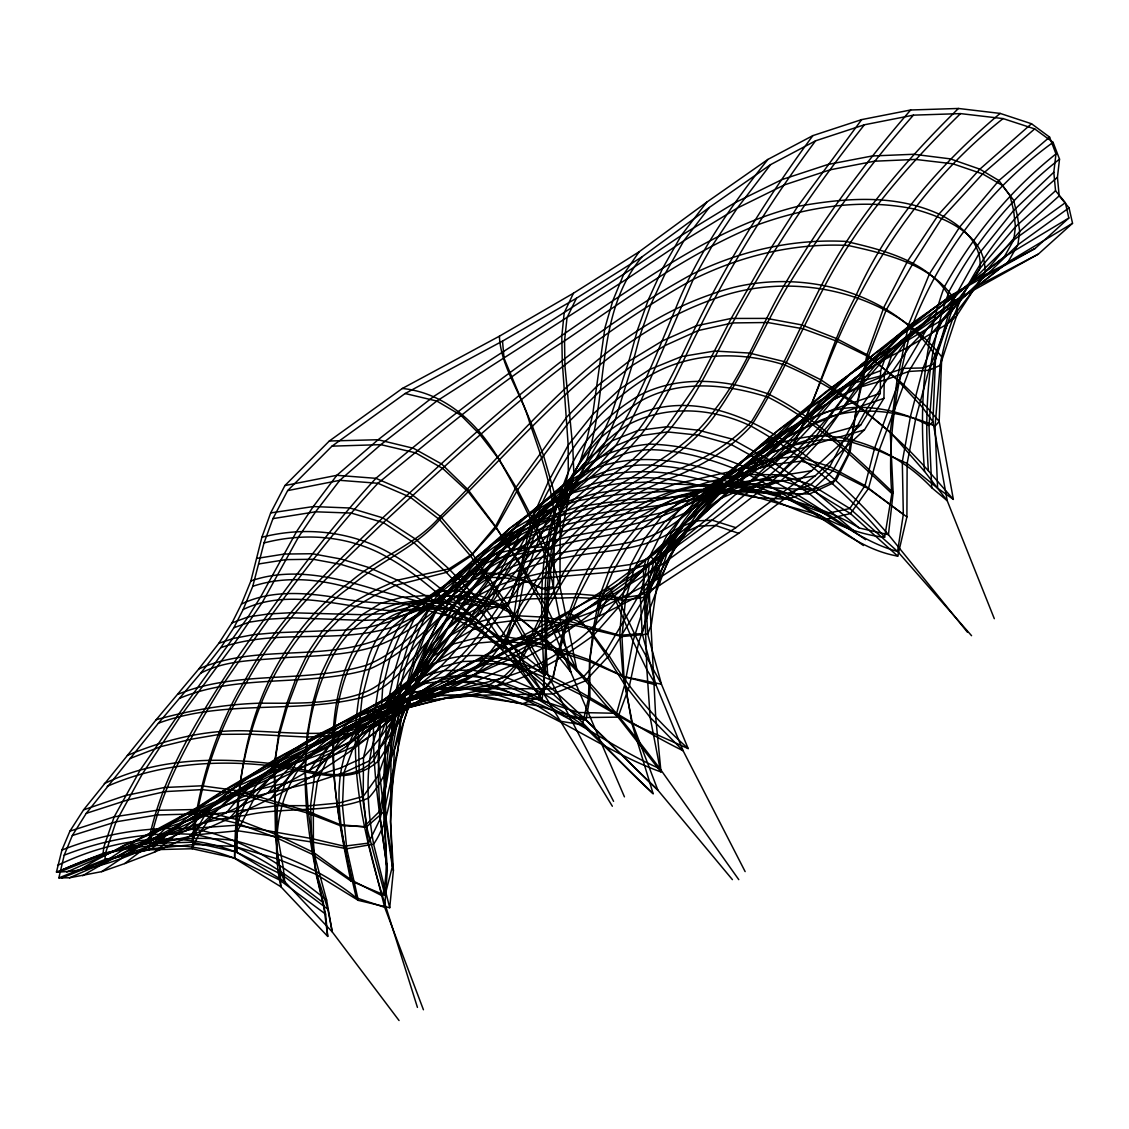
<?xml version="1.0" encoding="UTF-8"?>
<svg xmlns="http://www.w3.org/2000/svg" width="1129" height="1129" viewBox="0 0 1129 1129"><rect width="100%" height="100%" fill="white"/><g stroke="black" fill="none" stroke-linecap="round" stroke-linejoin="round"><path stroke-width="1.5" d="M220.818 647.665C275.97 628.119 336.428 644.377 392.088 627.258C441.834 608.136 473.982 562.129 521.062 538.448C570.187 510.35 627.893 511.395 682.001 502.024C716.209 491.03 753.622 485.018 787.887 499.314C825.751 516.659 855.641 548.807 897.753 556.117L906.897 516.913L907.137 463.483L915.845 418.04L928.8 370.256L947.457 323.84L978.321 283.732L985.024 272.272L1019.713 231.459L1059.185 195.853L1057.436 177.309L1059.524 159.118L1053.075 142.367L1034.686 128.904L1003.074 118.587L960.525 113.606L913.432 115.144L864.391 124.783L815.575 140.815L770.557 164.651L709.266 207.496L641.907 256.946L576.425 298.254L502.504 341.113L405.142 393.527L331.997 446.153L287.655 490.607L272.95 518.62L264.017 542.95L252.769 586.304L243.158 609.505L233.872 627.738L220.818 647.665L200.708 673.166L158.413 723.195L86.27 813.332L72.327 835.516L64.212 855.161L58.863 877.868L69.561 877.783L101.596 871.659L124.726 863.572L154.405 852.169L229.427 818.398L271.256 798.161L312.465 776.286L350.272 751.335L404.761 709.125L444.219 685.684L607.317 597.876L658.983 566.56L715.617 525.451L770.317 482.944L811.483 444.981L838.452 414.018L856.092 388.277L875.652 365.034L901.761 340.351L916.24 328.313L957.138 299.354L1038.384 254.067L1072.55 223.288L1069.036 207.835L1059.185 195.853M383.733 717.141L429.472 685.839L502.984 645.223L596.775 610.267L657.219 579.346L735.854 527.666L811.666 470.694L860.764 424.899L880.281 393.372L880.62 370.707L888.763 348.198L912.782 322.838L953.737 293.879L1035.166 248.451L1068.838 218.038L1065.353 202.698L1055.544 190.759L1053.809 172.243L1055.968 153.925L1049.589 137.103L1031.497 123.738L1000.153 113.408L958.436 108.469L910.651 109.993L861.681 119.603L812.894 135.607L767.918 159.415L706.698 202.204L639.155 251.767L573.433 293.244L499.399 336.188L402.319 388.475L329.329 441.002L284.917 485.555L270.678 512.919L261.886 537.263L250.878 580.955L241.451 604.071L232.01 622.912L218.857 643.262L198.817 668.947L156.183 719.723L83.574 809.874L69.913 831.156L61.926 850.066L56.45 872.025C102.654 871.659 144.992 848.218 186.497 830.535C241.521 806.134 297.04 781.494 346.278 746.438C376.465 722.306 406.539 697.891 441.072 680.095C494.855 649.867 549.823 621.98 603.973 592.429C662.102 560.111 714.332 518.747 766.577 477.892C798.753 449.681 830.267 419.861 852.621 382.985C869.894 360.334 890.654 340.676 912.782 322.838M386.584 722.927L431.8 691.936L506.272 650.798L598.85 616.321L659.534 585.33L738.676 533.34L815.11 475.888L864.419 429.909L883.951 398.339L884.303 375.901L892.333 353.645L916.24 328.313M258.88 563.935L285.947 559.631L313.156 559.264L341.17 564.458L368.068 572.77L395.475 585.344L450.894 616.984L477.708 630.067L545.124 675.452C547.932 607.924 546.817 537.94 573.871 474.603C586.925 442.737 612.327 418.986 640.947 400.866C680.279 379.019 726.991 384.1 768.242 397.295C815.392 420.948 853.863 457.654 891.839 493.542L884.628 537.235C832.045 532.013 790.893 494.587 744.505 472.769C714.53 460.223 683.073 450.259 650.304 449.667C590.735 451.134 559.744 504.607 513.808 533.396C492.343 553.224 468.944 570.879 448.693 592.062C432.492 610.394 423.954 633.524 414.936 655.878C404.634 686.757 400.259 719.117 397.888 751.462C390.86 782.693 392.243 816.775 373.6 844.182L389.717 907.744L358.288 900.377L316.092 874.298L276.52 858.647L234.776 846.454L194.16 844.478L151.921 848.726L107.692 859.719L61.46 878.108M967.525 632.296L888.452 534.694L859.296 528.019L813.092 489.901L771.192 460.985L731.959 439.054L698.625 430.248L666.971 426.734L638.181 430.403L612.257 440.691L589.578 457.584L569.905 479.74L556.371 492.893L509.631 528.485L426.875 600.84L413.877 619.426L403.194 642.584L394.882 670.217L388.207 700.813L385.553 738.676L384.114 821.573L387.318 870.332L384.693 907.349L423.431 1009.763M243.158 609.505C286.653 588.661 335.017 605.299 380.219 609.618C403.081 613.541 425.337 604.34 448.128 608.983C489.196 627.004 515.276 665.334 542.118 699.401C549.625 636.883 540.41 572.629 560.605 511.874C575.959 477.567 595.731 443.302 629.389 424.081C667.634 404.591 713.048 407.922 751.081 426.155C802.267 454.535 846.919 492.569 884.628 537.235M389.717 907.744L393.4 870.459L390.549 821.714L391.17 739.636L393.767 702.647L399.765 673.067L407.724 646.155L418.139 623.716L430.953 605.708L463.553 577.681L479.867 566.038L497.183 558.262L534.215 550.994L551.601 549.047L560.774 535.993L573.871 474.603L572.812 447.832L564.937 365.965L564.542 340.916L567.026 317.686L576.425 298.254M1049.589 137.103L998.925 180.541L959.862 226.774L929.52 273.754L908.633 324.46L897.089 379.725L890.259 432.181L893.152 492.653L888.452 534.694C823.323 459.009 699.895 350.978 600.995 437.473C572.149 467.364 552.349 505.961 546.069 547.113C537.559 595.957 543.995 645.478 544.277 694.674L612.355 806.233M767.918 159.415C731.267 205.379 697.214 254.223 675.396 309.148C659.661 346.377 644.969 384.227 625.339 419.621C600.261 466.771 552.744 494.629 517.604 533.227C477.369 573.871 452.546 626.115 417.547 670.682C394.303 703.79 386.33 744.42 385.864 784.246C380.332 821.531 391.848 859.141 382.477 895.946L417.434 1007.393M1055.544 190.759L1015.437 226.816L980 268.335L973.523 279.442L942.447 319.775L923.141 367.969L910.496 416.234L902.311 461.676L903.327 514.429L897.569 551.446L971.561 635.698M72.327 835.516L116.005 821.827L157.298 814.983L196.841 813.868L236.497 823.154L275.575 837.351L311.971 854.159L350.809 880.916L385.06 895.269L392.327 866.635L390.549 821.714L394.487 749.219L401.049 719.145L410.363 695.549L422.542 674.733L437.77 655.328L477.849 592.485L506.032 555.172L536.6 522.685L585.147 479.162L600.741 463.313L615.587 445.786L629.389 424.081L640.947 400.866L693.234 279.385L712.526 245.261L737.336 208.075L770.557 164.651M596.775 610.267L603.973 592.429L607.981 587.32C686.305 531.194 760.932 468.902 825.158 396.829C865.04 358.994 909.24 326.041 953.737 293.879M598.85 616.321L607.317 597.876L611.608 592.64C690.002 536.515 764.516 474.039 828.869 402.037C868.723 364.385 912.74 331.404 957.138 299.354M573.433 293.244L564.204 312.789L561.805 336.343L562.27 361.717L568.183 445.221L568.268 472.331L554.438 535.118L553.478 586.77L570.837 672.192L624.436 796.848M641.907 256.946C598.582 309.304 607.035 380.656 591.61 442.751C586.445 467.815 573.01 489.831 560.605 511.874C546.45 523.87 528.287 528.838 513.314 539.591C473.164 559.419 446.745 598.596 430.078 638.929C418.831 665.489 413.553 693.954 403.942 721.078C394.36 747.737 388.291 776.724 368.463 798.118C329.089 814.136 285.962 806.191 245.261 815.406C187.061 821.827 132.319 845.649 82.629 875.751M639.155 251.767L623.758 274.121L612.807 300.78L604.89 327.989L592.683 414.498L586.953 438.885L580.08 461.789L554.946 509.179L541.2 518.606L524.971 525.775L492.061 544.658L476.255 557.19L461.648 572.784L426.875 600.84L408.881 612.751L389.561 621.783L368.477 627.301L345.897 630.01L275.18 632.748L253.051 634.738L233.632 638.393L218.857 643.262M812.894 135.607C768.595 195.627 728.897 258.823 696.141 325.872C678.769 361.732 662.427 398.509 638.181 430.403C593.388 482.69 531.519 518.225 492.258 575.889C449.85 635.373 407.738 701.913 338.305 732.509C289.885 753.085 242.89 776.851 199.141 806.275C161.616 831.946 117.769 845.282 79.722 870.078M815.575 140.815C771.121 200.637 731.155 263.621 698.258 330.543C679.884 366.092 665.362 404.238 640.143 435.723C596.31 488.18 534.765 523.419 495.97 580.758C458.614 633.482 422.486 690.327 366.318 725.072C330.571 745.126 291.296 757.841 256.198 779.095C211.758 806.304 165.596 831.015 124.726 863.572M861.681 119.603L797.751 206.367L772.109 246.305L731.197 318.449L699.161 380.628L666.971 426.734L632.169 460.11L577.738 500.796L543.684 531.152L512.467 566.504L468.831 625.127L437.643 661.552L419.678 676.708L400.16 690.511L356.341 715.433L277.917 757.573L253.94 773.026L233.604 787.971L216.683 801.195L204.913 815.223L197.406 828.023L192.001 842.22L148.153 843.448L103.106 853.397L56.45 872.025M864.391 124.783C815.096 187.075 770.077 252.811 732.594 322.936C708.97 367.391 688.464 415.289 650.304 449.667C623.787 476.636 590.241 495.25 562.891 521.316C539.535 541.567 519.961 565.671 501.135 590.058C477.031 622.686 454.775 657.854 421.978 682.622C395.206 703.042 364.893 718.1 335.073 733.483C283.435 764.375 216.528 788.959 192.17 848.74L148.929 849.841L104.969 859.522L58.863 877.868M706.698 202.204L681.267 235.495L662.709 268.208L648.427 299.552L637.363 330.331L628.811 361.322L611.255 415.035L600.995 437.473L589.578 457.584L575.705 473.46L556.371 492.893L541.2 518.606L529.43 548.172L519.65 577.977L514.175 613.781L504.084 644.236L544.277 694.674L513.272 646.776L481.264 602.632L448.947 568.903L415.811 539.281L382.745 517.844L349.905 508.008L313.297 506.554L270.678 512.919M709.266 207.496L683.892 240.703L665.362 273.218L651.08 303.955L640.242 334.777L632.042 365.598L615.361 419.254L605.807 441.298L594.009 462.142L579.939 478.301L560.52 497.818L545.462 509.701L529.684 529.684L503.026 577.639L490.607 602.378L471.541 621.712C430.375 611.791 389.745 599.824 349.143 587.757C317.941 578.768 283.986 575.889 252.769 586.304M312.465 776.286C331.884 747.243 360.08 723.929 392.821 711.482C419.805 700.347 448.425 692.529 472.868 676.017C498.397 655.907 512.03 625.494 529.6 598.92C546.267 571.74 566.179 546.38 590.142 525.239C613.88 506.427 640.016 490.24 668.269 479.176C699.472 467.547 728.191 450.669 751.081 426.155C778.714 382.294 799.191 334.537 823.309 288.756C857.588 222.371 907.391 165.54 960.525 113.606M309.417 770.754C329.146 741.414 357.794 717.917 390.93 705.385C418.224 694.166 447.253 686.545 472.105 670.076C497.099 650.29 510.322 620.343 527.568 594.277C544.404 566.645 564.74 541.031 589.084 519.622C613.259 500.599 639.804 484.073 668.636 473.15C699.712 461.761 728.727 445.715 751.646 421.427C778.573 377.651 798.33 330.063 821.912 284.508C855.768 217.798 905.416 160.643 958.436 108.469M268.392 792.53C292.086 759.93 324.39 734.697 359.601 715.574C388.334 701.744 418.45 689.847 444.106 670.626C469.974 651.856 486.43 623.815 504.592 598.172C523.263 572.248 542.597 546.549 566.052 524.703C610.86 479.021 679.531 463.243 715.687 408.557C745.803 369.945 761.736 322.781 786.786 280.98C822.448 220.183 864.546 163.253 910.651 109.993M271.256 798.161C294.965 765.857 326.902 740.469 362.028 721.516C390.366 707.841 420.143 696.028 445.207 676.638C494.812 635.726 519.735 572.685 568.282 530.291C613.372 485.71 679.122 467.011 716.082 413.666C744.66 373.586 762.809 327.368 788.211 285.341C825.468 225.475 866.578 167.896 913.432 115.144M350.272 751.335L367.123 732.058L385.906 718.284L406.158 707.911L476.085 681.21L511.493 665.418L546.69 645.957L580.123 621.896L614.797 595.703L649.189 565.163L684.611 532.62L805.076 417.222L830.309 396.434L856.219 377.227L879.773 357.992L940.189 315.062L1008.014 262.111L1072.55 223.288M549.287 628.063L559.01 616.998L567.831 613.188L607.981 587.32L611.311 590.34L633.002 641.159L646.875 669.723L655.977 684.908L683.087 750.714L745.14 871.602M552.293 633.75L562.115 622.629L571.161 618.65L611.608 592.64L620.724 604.735L638.661 642.5L661.439 684.202L688.182 748.583L631.915 723.548L588.477 698.555L551.898 680.406L517.731 666.237L489.605 660.592L463.088 661.495L440.649 666.929L421.893 677.979L402.728 693.982L382.689 708.123L366.318 725.072L353.786 746.706L343.908 772.673L342.496 805.796L346.758 848.768L358.288 900.377M346.278 746.438L363.975 726.511L383.098 712.498L402.968 702.238L473.968 675.184L509.193 659.477L543.515 640.468L576.806 616.505L611.311 590.34L645.915 559.49L681.21 526.975L800.433 412.734L825.807 391.862L851.76 372.641L875.779 352.94L936.012 310.193L1004.231 256.946L1068.838 218.038M226.492 812.795C271.722 755.174 338.15 725.453 400.16 690.511C440.762 674.309 485.103 682.001 524.392 698.188C572.572 715.913 613.103 748.287 660.042 768.764L738.789 879.646M229.427 818.398C259.501 784.867 293.78 754.482 334.113 733.892C357.639 722.461 380.346 709.478 402.926 696.283C496.873 661.227 578.231 742.684 661.001 771.926L655.723 717.522L648.3 573.165L649.189 565.163L654.439 561.678L658.983 566.56L659.534 585.33M1057.436 177.309C1000.35 226.082 952.989 289.97 940.161 365.373L935.066 426.155L937.592 488.165L953.356 499.385L939.173 421.385L941.755 356.947C890.188 291.268 792.502 270.014 715.377 298.395C600.543 338.432 524.759 438.814 439.675 519.721C414.428 548.765 377.368 562.214 349.143 587.757C323.035 606.287 302.149 630.885 284.847 657.628C246.291 717.225 235.368 788.705 234.606 858.379L280.881 886.759L327.72 936.421L325.589 914.123L316.092 874.298L313.396 842.248L313.34 809.408L317.404 781.367L328.059 757.474L342.087 737.435L359.784 720.838L381.433 708.716L406.454 700.135L434.806 695.577L466.023 695.309L537.164 705.639L577.822 717.663L618 717.127L661.001 771.926M1053.809 172.243L1013.63 210.446L978.928 253.799L952.241 301.669L933.979 363.82L928.998 425.478L931.75 487.742L947.231 500.74L994.31 618.692M186.497 830.535C237.33 778.149 300.639 740.596 368.703 715.264C429.98 686.813 502.349 690.327 559.518 652.11C595.293 633.228 616.603 598.13 643.375 569.228C673.138 540.368 697.143 506.399 726.582 477.242C770.839 432.59 820.882 392.356 880.62 370.707M189.503 836.137C240.167 784.203 302.854 746.537 370.608 721.459C410.462 703.748 453.745 696.932 495.814 686.488C531.801 676.793 563.724 657.163 593.544 635.317C621.458 604.523 647.764 572.276 677.202 542.894C701.575 512.213 728.205 483.367 757.178 456.949C793.955 421.978 836.73 393.866 884.303 375.901M1000.153 113.408C940.513 163.719 887.592 223.881 855.867 295.84C830.111 344.133 817.918 398.156 792.375 446.519L771.192 460.985L746.975 467.801L675.086 484.143L652.83 492.117L632 502.603L612.468 515.388L594.955 531.59L578.782 549.795L564.5 570.695L540.269 616.984L518.578 662.144L504.098 676.454L487.079 685.924L412.692 696.918L382.872 704.905L355.945 715.588L331.799 727.965L312.31 744.618L296.278 762.668L284.945 783.681L277.522 805.626L276.351 832.073L276.76 853.722L281.601 874.495L284.677 881.594L332.236 931.891L399.059 1020.531M1003.074 118.587C941.572 167.191 893.208 229.695 857.447 299.171C830.662 347.605 816.084 401.529 789.778 450.161C764.545 473.136 729.151 474.942 698.089 485.258C667.62 490.099 639.07 503.195 614.162 521.175C588.745 542.216 568.706 568.818 553.535 598.003C535.866 625.635 527.963 659.999 502.546 682.057C477.059 700.417 443.344 695.662 414.089 703.113C378.892 712.032 342.2 723.689 315.81 749.825C277.748 783.935 270.579 839.073 280.881 886.759L280.105 870.769L275.575 837.351L274.135 766.21L279.188 735.205L287.373 706.542L297.477 680.067L309.318 656.274L323.063 636.079L338.841 619.807L355.72 606.471L375.04 595.265L395.475 585.344L446.364 572.389L470.779 556.216L496.083 527.808L517.576 489.859L570.371 420.327L600.572 390.352L632.042 365.598L664.995 345.587L698.258 330.543L732.594 322.936L767.607 322.499L802.973 328.765L836.843 341.198L868.272 356.623L899.277 380.656L926.613 406.906L939.173 421.385L935.066 426.155C897.273 409.178 851.478 404.224 813.515 423.643C777.98 437.939 749.134 462.876 720.739 487.799C669.483 538.223 593.642 530.108 530.743 553.619C464.767 574.28 431.25 642.33 369.465 669.088C307.667 687.251 240.152 673.18 180.09 698.103M1055.968 153.925C1010.145 190.462 972.591 236.074 944.169 287.26C922.802 346.222 919.472 409.404 924.58 471.442L947.231 500.74L932.907 421.653L935.645 355.776C888.509 286.611 789.552 265.611 713.218 293.639C597.805 332.547 523.912 434.453 440.352 516.376C415.557 545.49 378.046 557.401 349.792 582.366C322.993 600.924 301.415 625.762 284.198 653.268C246.588 712.667 235.763 783.441 237.189 852.55L284.677 881.594L283.252 867.397L277.452 835.023L275.236 801.167L274.474 763.966L279.004 732.058L286.907 703.311L296.729 676.299L308.471 651.885L322.358 631.083L338.517 614.374L356.298 600.501L376.126 589.733L397.38 580.193L448.947 568.903L472.402 553.902L495.532 526.382L515.445 488.151L566.631 417.222L596.493 386.555L628.811 361.322L662.257 341L696.141 325.872L731.197 318.449L766.732 318.406L801.802 324.912L836.137 338.39L866.987 354.675L897.089 379.725L922.125 406.948L932.907 421.653L928.998 425.478C892.856 406.186 846.99 399.751 809.38 418.944C773.661 432.971 744.872 458.106 716.435 483.014C665.588 533.057 590.255 525.056 527.822 548.369C492.569 561.762 462.071 585.09 435.766 611.749C415.486 632.748 394.021 654.383 366.389 665.235C305.013 683.751 238.05 669.737 178.043 694.264M1059.524 159.118C1013.997 194.95 976.656 239.927 949.334 290.972C927.812 348.381 924.016 410.137 928.405 470.821L953.356 499.385M1031.497 123.738L979.859 169.167L938.933 214.087L907.772 260.799L883.894 307.257L866.987 354.675L856.953 404.478L850.151 451.939L836.377 479.881L813.092 489.901C774.917 487.926 736.672 486.924 699.063 479.19C662.963 469.706 624.803 468.831 588.717 478.809C557.063 488.885 529.67 509.489 508.897 535.146C487.107 556.428 474.617 586.882 447.832 602.632C408.839 604.692 369.776 604.763 331.319 596.761C301.471 592.358 269.323 590.523 241.451 604.071M1034.686 128.904L982.625 173.937L941.812 218.334L912.232 264.736L886.18 310.009L868.272 356.623L856.967 405.819L848.655 453.378L833.146 483.043L809.578 493.966C772.222 493.5 734.767 493.444 698.089 485.258C663.076 475.831 625.988 474.744 590.933 484.567C560.167 494.516 533.721 514.796 513.314 539.591C490.536 561.847 476.763 593.275 448.128 608.983C427.101 610.027 404.168 605.991 386.189 619.539C366.488 632.254 354.901 653.169 346.278 674.366C322.442 741.4 336.894 813.416 350.809 880.916M1053.075 142.367C989.343 188.557 940.372 253.051 911.978 326.394C897.64 380.967 886.872 436.881 891.839 493.542M151.399 846.552L188.176 816.704L221.764 791.852L279.54 761.581L347.69 729.771L493.613 657.614L530.263 636.925L567.831 613.188L576.806 616.505L589.719 631.323L604.876 652.929L624.69 684.71L650.163 717.423L683.087 750.714C627.032 723.336 577.159 684.484 518.578 662.144C485.512 651.997 446.618 651.743 417.758 673.082C393.16 694.448 361.844 710.381 349.538 742.642C327.537 792.191 345.065 847.794 356.27 897.837L384.693 907.349L368.407 843.123L363.199 796.467L363.496 757.517L370.651 728.36L383.041 706.189L399.2 688.492L419.678 676.708L444.106 670.626L472.105 670.076L504.098 676.454L541.426 692.345L586.007 720.161L657.854 790.145L732.411 879.632M154.405 852.169L191.591 822.11L225.137 797.342L282.673 767.141L350.357 735.529L459.672 682.198L533.608 642.443L571.161 618.65C589.098 623.476 597.608 642.726 609.067 655.695C630.278 690.722 657.6 721.487 688.182 748.583M121.777 857.927L161.616 828.46L188.176 816.704L327.269 747.581L401.515 703.579L419.353 694.377L438.419 689.382L458.91 688.507L552.123 688.845L583.862 676.469L604.876 652.929L672.277 538.787L681.21 526.975L694.476 520.991L712.145 520.201L735.854 527.666M1065.353 202.698L1013.771 239.912L973.523 279.442L959.269 292.298L936.012 310.193L905.359 341.678L861.441 406.652L829.773 466.559L810.848 484.567L787.859 493.26L759.662 491.425L729.701 485.865L675.086 484.143L647.1 482.097L620.767 483.339L595.576 486.98L571.627 493.077L549.456 502.447L528.937 514.641L509.631 528.485L459.305 577.625L442.413 590.947L424.532 601.023L405.537 608.319L384.876 613.597L362.084 614.698L290.675 612.737L268.321 613.978L248.112 616.928L232.01 622.912M1069.036 207.835L1017.878 244.81L963.729 296.955L940.189 315.062L910.016 346.095L865.872 410.321L832.892 470.652L812.146 490.042L787.887 499.314L758.505 497.762L729.207 492.315L674.705 490.438L646.776 488.335L621.613 489.563L597.086 493.133L573.885 499.06L552.476 508.135L532.549 519.975L513.808 533.396L463.624 582.381L446.11 596.239L426.381 607.303L407.611 614.317L386.189 619.539L362.705 620.385L290.887 617.817L269.041 619.158L249.241 622.192L233.872 627.738M888.763 348.198C851.026 372.443 814.376 398.424 783.724 431.504C758.561 453.138 734.527 476.65 703.663 490.198C647.467 520.37 579.685 511.762 522.374 539.535C466.729 562.934 432.068 617.845 376.197 640.284C319.197 661.1 254.731 644.292 198.817 668.947M892.333 353.645C854.611 377.538 818.327 403.66 787.732 436.471C761.99 458.501 737.449 482.577 705.865 496.252C649.937 526.17 582.536 517.04 525.578 544.799C470.172 568.508 435.3 623.208 379.062 645.096C348.776 655.624 316.473 655.723 284.847 657.628C256.608 660.564 226.449 659.661 200.708 673.166M98.209 866.155L140.306 838.282L233.604 787.971L265.851 773.633L324.305 752.944L349.538 742.642L370.651 728.36L389.166 711.962L404.874 692.26L418.605 670.287L432.788 651.306L449.441 636.036L468.831 625.127L490.678 618.466L514.514 615.615L540.269 616.984L566.377 620.484L619.765 635.302L642.189 633.552L645.054 623.406L650.939 583.114L662.681 547.297L679.757 520.017L698.936 496.605L739.439 463.948L778.502 430.093L829.236 394.727L855.514 382.618L881.904 375.604L903.623 368.364L923.141 367.969L933.979 363.82L951.408 312.027L952.241 301.669C933.048 262.422 885.15 250.398 846.002 241.437C792.191 238.572 738.747 251.174 690.623 275.024C575.494 338.545 478.484 428.865 382.745 517.844C331.912 566.927 279.244 615.884 245.656 679.122C215.611 728.671 198.577 784.965 192.001 842.22L236.144 851.958L281.601 874.495L327.847 909.226L332.236 931.891L326.634 900.011L313.735 852.522L308.288 811.469L305.197 769.823L307.187 733.949L312.902 702.45L321.088 673.886L332.42 650.177L345.897 630.01L362.084 614.698L380.529 603.465L401.853 597.34L425.76 595.519L451.12 596.253L481.264 602.632L508.233 605.836L547.706 674.535L613.583 801.35M101.596 871.659L143.905 843.631L235.749 794.054L269.069 778.982L328.059 757.474L353.786 746.706L375.59 732.425L394.444 715.334L410.363 695.549L424.109 673.618L437.77 655.328L453.689 640.609L472.134 630.01L493.006 623.307L516.56 620.174L541.158 620.851L567.125 623.575L621.98 636.558L647.707 634.117L651.433 624.224L656.951 585.076L667.719 551.065L684.442 524.293L703.071 501.502L743.432 468.987L782.595 435.06L833.512 399.412L859.762 387.233L886.604 379.457L908.789 371.469L928.8 370.256L940.161 365.373L956.588 315.88L957.491 305.084C937.183 265.371 887.916 254.321 847.95 245.445C794.336 242.834 741.16 255.634 693.234 279.385C577.879 343.583 479.754 433.437 383.38 522.6C332.857 571.697 280.034 620.216 246.207 683.073C215.695 733.314 197.956 790.399 192.17 848.74L234.564 858.054L279.399 879.872L325.589 914.123M1035.166 248.451L976.119 279.484L932.737 308.993L905.472 331.305L878.743 355.649L855.514 382.618L834.881 409.446L816.521 435.639L778.629 474.801L755.823 483.904L729.701 485.865L704.355 489.266L627.117 493.599L602.067 496.464L577.738 500.796L554.791 507.74L533.311 517.322L513.243 529.233L494.206 542.583L479.204 558.093L461.648 572.784L448.241 591.201L435.766 611.749L424.885 635.571L415.133 661.777L397.761 719.3L378.13 775.581L363.199 796.467L339.025 802.973L310.56 805.683L277.522 805.626L204.913 815.223L165.78 827.867L123.795 845.339L112.999 851.703L66.738 872.04M1038.384 254.067L979.732 284.804L936.633 314.088L909.353 336.371L883.005 360.334L859.762 387.233L839.157 413.934L820.995 439.774L801.237 461.182L781.31 480.601L755.16 490.734L729.207 492.315L705.216 495.631L627.512 499.54L579.756 506.554L557.458 513.328L536.6 522.685L516.983 534.398L498.623 547.269L483.861 562.552L470.214 580.32L457.33 599.951L433.973 643.657L393.767 702.647L380.925 718.778L358.373 732.269L333.14 735.6L307.229 737.082L249.975 734.175L219.774 734.344L190.716 739.326L160.755 746.622L129.694 758.632M431.8 691.936L444.219 685.684L459.672 682.198L476.085 681.21L495.814 686.488L516.108 695.21L537.164 705.639L561.438 721.431L582.338 724.747L653.126 793.673L631.915 723.548L623.956 676.68L621.98 636.558L625.438 600.134L634.145 568.818L648.117 543.275L664.36 522.177L683.779 506.695L727.429 484.722L753.198 480.248L781.31 480.601L812.146 490.042L850.462 513.596L897.753 556.117M502.984 645.223C520.582 631.732 544.926 636.488 559.518 652.11C596.846 687.547 628.881 727.923 660.042 768.764L650.163 717.423L646.875 669.723L643.375 569.228L645.915 559.49L650.558 556.541L655.497 561.268L657.219 579.346M429.472 685.839L441.072 680.095L456.836 676.525L473.968 675.184L494.319 680.66L538.434 699.585L578.344 712.484L616.603 713.302L624.69 684.71L633.002 641.159L644.447 605.017L664.685 552.109L686.996 520.582L710.254 492.385L734.217 468.168L752.987 452.08L774.875 436.895L801.421 422.585L835.093 408.712L880.281 393.372M506.272 650.798C554.452 618.636 588.195 692.966 618 717.127L629.389 686.093L638.661 642.5L650.487 606.866L670.16 555.468L677.202 542.894L684.611 532.62L698.343 526.072L715.617 525.451L738.676 533.34M69.561 877.783L115.384 857.687L158.483 843.307L198.506 834.613L237.654 830.746L313.396 842.248L346.758 848.768L373.6 844.182C363.933 788 359.968 710.423 421.978 682.622C478.611 661.862 536.755 692.783 582.338 724.747L588.477 698.555L589.55 661.594L594.221 630.236L601.686 598.582L612.638 571.994L626.553 548.257L642.641 528.513L661.128 513.018L682.001 502.024L730.505 491.157L753.198 480.248L773.774 464.372L793.475 445.136L813.515 423.643L833.512 399.412L856.219 377.227L883.005 360.334L910.016 346.095L947.457 323.84L956.588 315.88L985.024 272.272C986.153 234.225 943.9 217.163 913.206 208.809C861.102 198.196 806.628 206.988 757.15 224.981C687.406 253.517 626.482 298.818 564.542 340.916C498.199 382.844 438.504 433.734 377.905 483.283C319.761 545.984 270.014 615.841 221.764 686.234C190.73 737.209 158.935 790.244 148.929 849.841L151.921 848.726L168.306 833.724L183.335 822.688L219.224 806.882L255.366 796.199L317.404 781.367L343.908 772.673L368.576 761.242L385.638 741.132L401.049 719.145L433.973 643.657L448.382 627.089L464.513 612.243L482.041 599.767L501.135 590.058L521.852 583.1L543.162 578.02L612.638 571.994L634.145 568.818L653.493 562.383L667.719 551.065L704.101 510.562L719.921 498.693L740.596 489.845L770.317 482.944L815.11 475.888M469.565 670.386C488.674 659.28 512.368 662.568 530.32 674.408C574.859 710.353 611.029 755.089 653.126 793.673M466.644 664.656C486.091 653.874 510.477 656.302 528.259 669.328C574.943 705.71 614.966 749.557 657.854 790.145L632.466 723.421L623.067 676.327L619.765 635.302L622.333 597.834L630.815 564.444L644.631 538.674L661.199 516.884L681.083 500.909L724.268 479.091L750.559 474.49L778.629 474.801L810.848 484.567L849.812 508.502L897.569 551.446C838.875 535.894 794.308 474.646 728.868 484.962C696.339 489.76 665.193 501.798 632 502.603C600.078 505.665 568.353 511.592 538.378 523.221C511.451 536.529 481.561 549.498 465.317 576.171C445.743 603.013 434.058 634.526 415.133 661.777C396.575 685.345 384.424 716.76 355.423 729.489C320.41 736.531 284.96 732.1 249.664 730.971C207.68 729.038 165.878 739.227 127.365 755.428M58.821 872.28L105.646 853.609L156.55 837.238L197.406 828.023L236.596 825.2L311.703 838.579L344.176 846.185L368.407 843.123L380.233 818.821L397.761 719.3L406.454 692.063L428.187 641.074L443.316 623.674L459.87 608.432L477.934 595.604L497.677 585.57L518.987 578.457L541.186 573.236L610.168 567.45L630.815 564.444L648.723 558.516L662.681 547.297L699.43 506.159L715.278 494.206L736.56 484.976L766.577 477.892L811.666 470.694M57.593 865.393C113.846 838.353 178.029 828.954 237.189 852.55L236.144 851.958C230.062 794.096 283.633 750.051 331.249 728.134C367.108 710.113 406.355 701.053 445.165 691.879C472.105 685.388 498.143 692.486 524.392 698.188L541.426 692.345L553.351 677.442C565.163 609.505 590.552 532.888 656.711 500.133C688.238 483.762 725.975 478.625 759.662 491.425C793.842 501.064 828.728 509.108 859.296 528.019M59.837 871.179C113.775 844.915 177.789 835.361 234.606 858.379L234.776 846.454L237.654 830.746L255.366 796.199L269.069 778.982L287.006 762.188L308.951 747.454L334.113 733.892L362.028 721.516L392.821 711.482L445.884 698.272L479.698 695.196L553.139 693.912L585.641 680.773L609.067 655.695L670.16 555.468L691.978 524.632L714.897 496.831L738.535 472.952L757.178 456.949L779.574 441.312L805.09 427.764L838.452 414.018L883.951 398.339M104.305 783.611C157.397 757.869 217.121 757.065 274.474 763.966C307.441 768.03 345.545 787.647 373.868 760.48C396.914 714.77 415.02 666.66 443.316 623.674C466.573 583.524 492.992 544.615 528.937 514.641C544.517 500.895 560.534 487.657 575.705 473.46C596.197 455.283 622.672 446.562 649.598 444.12C731.042 446.181 800.786 495.476 865.576 539.648M107.213 786.363C159.711 763.246 217.728 759.295 274.135 766.21C308.711 770.67 347.972 787.844 378.06 761.228C393.245 740.384 399.737 715.179 412.805 693.15C421.117 669.229 437.487 649.725 448.382 627.089C471.287 587.659 497.07 549.301 532.549 519.975C565.968 485.639 610.845 459.249 660.493 466.037C718.778 469.974 769.456 502.433 824.17 519.792L850.462 513.596L868.384 488.645L878.955 450.81L908.789 371.469L931.764 333.253L963.729 296.955L1008.014 262.111L1017.878 244.81L1019.713 231.459L1017.342 215.554L1013.602 200.129L1002.129 185.241L982.625 173.937L952.834 163.79L915.478 159.429L874.453 161.207L830.168 169.802L784.373 184.902L737.336 208.075L683.892 240.703L626.666 279.131L436.81 401.035L380.812 444.643L339.787 480.319L315.598 511.804L298.536 536.967L262.45 602.166L234.507 643.276L179.991 716.901L142.395 773.873L116.005 821.827L105.434 853.298L104.969 859.522L115.384 857.687L126.617 851.125L191.591 822.11L292.933 772.123L330.261 753.099L404.761 709.125L422.204 700.149L440.804 695.337L479.698 695.196L522.148 704.016L538.632 697.412L551.898 680.406L567.125 623.575L577.568 597.551L589.945 573.927L603.973 551.912L620.103 533.354L637.97 517.844L657.995 506.272L679.192 496.972L702.153 491.552L727.33 490.099L758.505 497.762L819.583 515.106L863.459 545.519M83.574 809.874L125.291 795.578L164.199 787.52L201.738 785.798L238.896 790.864L308.288 811.469L340.266 824.692L363.877 826.823L379.245 811.695C389.533 768.637 393.329 724.677 401.614 681.309C407.851 654.749 418.478 629.587 431.01 605.44C454.535 563.484 499.978 546.281 546.069 547.113L554.438 535.118C556.399 496.153 541.765 458.6 529.529 422.218C521.33 392.906 500.81 367.094 499.399 336.188M69.913 831.156L114.184 816.831L156.592 810.326L196.714 809.493L238.092 819.894L277.452 835.023L313.735 852.522L351.669 880.211L382.477 895.946C360.052 822.053 343.442 741.104 366.389 665.235C375.774 625.127 406.271 604.622 442.413 590.947C497.353 586.995 540.114 632.198 570.837 672.192L544.587 610.281L520.935 566.518L495.532 526.382L468.083 489.746L441.594 463.977L413.482 448.298L378.13 439.731L329.329 441.002M61.926 850.066C103.981 833.329 149.183 825.962 194.371 829.166C245.021 838 287.175 868.864 326.634 900.011M86.27 813.332L127.379 800.052L165.229 791.598L202.049 789.608L238.092 793.673L307.229 812.965L339.885 825.511L366.629 826.781L384.142 811.596L403.942 721.078L412.17 695.027L436.006 649.739L451.247 633.933L467.9 620.329L486.557 610.126L507.161 603.013L529.6 598.92L577.568 597.551L625.438 600.134L645.633 597.015L656.951 585.076L679.898 537.884L699.543 510.689L720.739 487.799L743.432 468.987L767.212 453.872L793.475 445.136L820.995 439.774L848.613 441.157L878.955 450.81L907.137 463.483L937.592 488.165M64.212 855.161C105.632 839.115 149.931 831.466 194.343 834.5C243.582 842.982 284.748 872.83 323.346 902.791L327.72 936.421M158.413 723.195C224.078 698.964 295.318 714.191 362.113 697.524C392.257 688.38 409.46 660.564 430.078 638.929C449.497 616.942 470.412 595.576 495.97 580.758C522.402 567.04 551.502 559.292 580.842 554.861C610.154 550.585 641.046 549.131 667.465 534.384C692.162 521.683 710.099 499.724 730.985 481.928C770.401 453.773 818.708 443.274 864.419 429.909M860.764 424.899C814.644 437.897 766.309 449.017 726.582 477.242C705.569 495.151 687.547 517.195 662.878 530.249C637.25 544.559 607.219 545.759 578.782 549.795C548.934 554.438 519.171 561.833 492.258 575.889C466.094 591.074 444.53 612.835 424.885 635.571C404.422 656.612 388.884 685.486 359.05 694.321C326.93 704.722 292.721 703.085 259.416 703.212C224.488 704.242 189.827 710.395 156.183 719.723M250.878 580.955C292.03 566.546 335.934 577.469 376.126 589.733C407.978 598.949 440.127 606.908 472.105 615.644L504.084 644.236C467.618 612.511 433.282 578.147 391.057 553.774C352.135 531.194 305.253 526.086 261.886 537.263M284.917 485.555L336.823 475.309L375.886 478.329L409.375 492.738L440.352 516.376L472.402 553.902L508.233 605.836L520.935 566.518L531.039 520.836L548.115 482.196L568.183 445.221L592.683 414.498L620.004 388.983L649.683 369.479L681.295 356.623L714.601 351.048L749.233 353.038L784.203 361.605L820.811 379.767L856.953 404.478L890.259 432.181L924.58 471.442M287.655 490.607L339.787 480.319L377.905 483.283L410.307 497.226L439.675 519.721L470.779 556.216L506.131 607.487L545.124 675.452M264.017 542.95C306.03 531.844 351.923 535.993 389.561 558.488C432.224 582.86 464.344 620.103 502.758 649.81L517.223 616.617L523.856 580.504L534.215 550.994L546.295 521.894L560.52 497.818L574.435 484.285L594.009 462.142L615.587 445.786L640.143 435.723L667.564 431.927L698.061 435.131L731.027 444.431L768.426 465.12L809.578 493.966L855.415 532.069M272.95 518.62L315.598 511.804L351.274 513.074L383.38 522.6L414.456 543.19L446.364 572.389L477.567 605.963L542.118 699.401M256.862 558.418L284.268 554.057L312.394 553.732L341.141 559.067L369.155 567.605L397.38 580.193L453.124 610.944L481.49 624.986L513.272 646.776L547.706 674.535C542.781 606.781 541.567 536.162 568.268 472.331C581.774 439.322 607.995 414.682 637.843 396.208C678.176 374.475 725.876 379.259 767.748 393.725C816.098 417.504 854.625 455.848 893.152 492.653M331.997 446.153L380.812 444.643L415.585 452.842L442.808 468.549L468.69 492.399L496.083 527.808L522.304 566.645L547.692 609.335L577.074 670.64L546.408 639.734L517.223 616.617L490.607 602.378L467.124 595.9L446.11 596.239L407.611 614.317L392.088 627.258L379.062 645.096L369.465 669.088L362.113 697.524L358.373 732.269L359.205 772.716L366.629 826.781L385.06 895.269M405.142 393.527L436.81 401.035L460.703 415.119L479.839 434.467L499.244 459.63L517.576 489.859L534.088 521.542L551.587 559.081L559.956 586.586L577.074 670.64M402.319 388.475C444.007 392.638 476.777 422.302 497.494 456.991C521.273 497.649 543.599 540.396 553.478 586.77L541.384 588.548C517.082 574.294 486.401 568.353 459.305 577.625C440.649 586.459 424.349 599.259 408.881 612.751C384.354 642.302 379.005 681.747 373.77 718.496C371.709 768.412 380.261 817.833 386.951 867.114M356.27 897.837C320.918 869.175 278.482 852.409 234.917 840.682C191.365 834.599 147.49 841.091 105.646 853.609L103.106 853.397L103.741 847.3L114.184 816.831L140.236 769.992L178.975 713.754L248.112 616.928L260.785 596.676L296.617 531.491L313.297 506.554L336.823 475.309L378.13 439.731L433.945 396.307L623.758 274.121L681.267 235.495L734.824 202.783L782.016 179.567L827.91 164.481L872.138 155.985L913.714 154.264L950.364 158.879L979.859 169.167L998.925 180.541L1009.905 195.458L1013.63 210.446L1015.437 226.816L1013.771 239.912L1004.231 256.946L959.269 292.298L926.867 329.047L903.623 368.364L874.608 448.157L865.012 485.555L849.812 508.502L825.468 513.822C748.668 486.204 664.233 434.496 581.985 473.7C550.515 490.409 526.114 518.239 511.691 550.642C497.917 572.163 492.357 598.723 472.105 615.644C433.776 585.57 375.717 604.594 355.169 646.691C317.644 719.469 335.158 804.187 351.669 880.211M906.897 516.913L868.384 488.645L832.892 470.652L801.237 461.182L773.774 464.372L747.821 471.216L724.381 483.932L704.962 496.393L684.795 512.792L667.465 534.384L653.493 562.383L645.633 597.015L647.707 634.117L661.439 684.202L623.956 676.68L589.55 661.594L559.123 651.997L529.628 644.207L503.393 640.863L478.47 642.994L456.878 648.963L438.546 660.098L422.542 674.733L406.271 693.77L394.444 715.334L385.638 741.132L383.818 777.048L386.16 819.414L393.4 870.459M903.327 514.429L865.012 485.555L829.773 466.559L797.399 456.398L770.472 459.164L744.392 465.854L720.655 478.696L701.335 491.059L680.674 507.951L662.878 530.249L648.723 558.516L640.256 595.195L642.189 633.552L655.977 684.908L623.067 676.327L589.733 659.999L559.363 649.344L529.586 640.552L501.474 636.192L476.438 637.998L453.689 643.883L434.312 655.384L417.547 670.682L401.402 689.607L389.166 711.962L380.021 738.098L378.13 775.581L380.233 818.821L387.318 870.332M931.75 487.742C902.085 456.539 860.016 435.498 816.521 435.639C788.988 438.969 761.51 446.421 739.439 463.948C713.683 483.014 692.43 507.288 674.86 533.989C662.878 554.127 657.6 578.669 640.256 595.195L622.333 597.834L576.002 593.868L527.568 594.277L504.592 598.172L483.24 605.285L463.765 615.771L446.463 629.855L430.713 646.225L406.454 692.063L394.741 717.197L380.021 738.098L363.496 757.517L340.577 767.988L314.441 776.371L251.993 790.893L216.683 801.195L179.878 817.297L165.78 827.867L156.55 837.238L148.153 843.448C161.334 775.101 199.805 715.349 237.288 657.854C280.288 595.646 324.7 534.172 375.886 478.329C451.275 414.414 530.503 355.522 612.807 300.78C670.485 262.351 729.574 223.161 797.751 206.367C844.563 197.998 894.436 193.736 938.933 214.087C959.989 224.276 982.428 242.382 980 268.335L951.408 312.027L942.447 319.775L905.359 341.678L878.743 355.649L851.76 372.641L829.236 394.727L809.38 418.944L789.721 440.211L770.472 459.164L750.559 474.49L728.868 484.962L680.462 495.814L658.997 507.133L640.087 523.094L623.843 543.458L610.168 567.45L599.795 595.59L593.346 628.049L589.733 659.999L589.931 697.087L586.007 720.161L564.472 715.758L538.434 699.585L466.362 688.944L433.903 689.311L404.619 694.053L378.709 702.887L356.341 715.433L338.305 732.509L324.305 752.944L314.441 776.371L310.56 805.683L311.703 838.579L315.654 870.318L327.847 909.226M928.405 470.821C888.692 426.099 840.216 388.813 785.121 365.133C741.668 351.345 693.234 351.796 652.618 374.038C608.841 399.243 574.492 438.715 552.293 483.833C528.598 521.951 526.072 567.704 506.131 607.487C470.722 607.035 435.977 595.477 400.527 603.267C371.653 609.039 347.845 629.361 333.619 654.637C292.27 730.59 302.671 822.265 323.346 902.791M392.327 866.635L384.142 811.596L378.06 761.228L382.646 688.168L389.674 659.491L399.539 635.895L412.41 617.902L446.04 592.033L463.624 582.381L481.97 577.258L503.026 577.639L523.856 580.504L546.365 589.973L559.956 586.586L560.252 513.709L543.642 455.848L532.041 425.294L504.084 358.345L502.504 341.113"/></g></svg>
